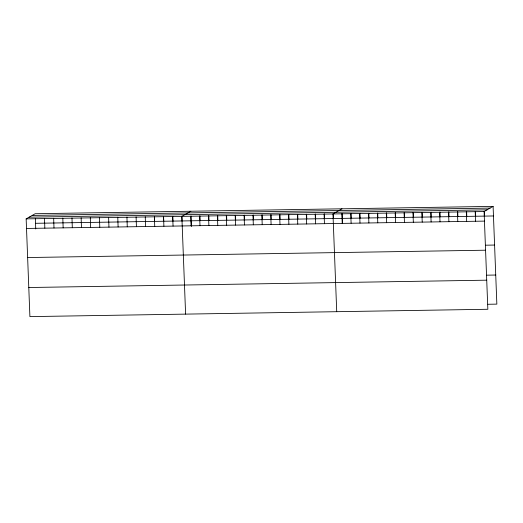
<?xml version="1.0" encoding="UTF-8"?>
<svg xmlns="http://www.w3.org/2000/svg" width="523" height="523" viewBox="0 0 523 523"><rect width="100%" height="100%" fill="white"/><g stroke="black" fill="none" stroke-linecap="round" stroke-linejoin="round"><path stroke-width="0.78" d="M493.097 206.382L484.089 211.534L487.841 309.27L29.903 316.618L26.15 218.876L35.159 213.73L493.097 206.382L496.85 304.125L487.959 304.268M190.856 211.233L181.847 216.378L185.606 314.12M341.977 208.808L332.968 213.953L336.72 311.695M32.184 215.43L490.123 208.082M29.125 217.176L487.057 209.834M26.15 218.876L484.089 211.534M35.525 223.301L493.464 215.96M26.516 228.453L484.455 221.111M485.69 245.195L494.581 245.052M27.634 257.545L485.573 250.203M486.841 275.17L495.732 275.033M28.785 287.519L486.723 280.178M484.39 211.318L484.573 216.104M475.499 211.455L475.682 216.247M475.198 211.678L475.564 221.249M466.614 211.599L466.797 216.391M466.307 211.815L466.673 221.392M457.723 211.743L457.906 216.529M457.416 211.959L457.788 221.536M448.832 211.887L449.015 216.672M448.531 212.103L448.897 221.68M439.941 212.031L440.124 216.816M439.64 212.246L440.006 221.824M431.057 212.168L431.24 216.96M430.749 212.39L431.115 221.961M422.166 212.312L422.349 217.104M421.858 212.528L422.231 222.105M413.275 212.456L413.458 217.241M412.974 212.671L413.34 222.249M404.384 212.6L404.567 217.385M404.083 212.815L404.449 222.393M395.499 212.743L395.682 217.529M395.192 212.959L395.558 222.536M386.608 212.881L386.791 217.673M386.301 213.103L386.674 222.674M377.717 213.024L377.9 217.816M377.416 213.24L377.783 222.818M368.826 213.168L369.009 217.954M368.525 213.384L368.892 222.961M359.942 213.312L360.125 218.098M359.634 213.528L360.001 223.105M351.051 213.456L351.234 218.241M350.743 213.672L351.116 223.249M342.16 213.593L342.532 223.236M341.859 213.815L342.225 223.386M333.269 213.737L333.452 218.529M324.384 213.881L324.567 218.666M324.077 214.097L324.443 223.674M315.493 214.025L315.676 218.81M315.186 214.24L315.559 223.818M306.602 214.169L306.785 218.954M306.301 214.384L306.668 223.962M297.711 214.306L297.894 219.098M297.41 214.528L297.777 224.099M288.827 214.45L289.01 219.242M288.519 214.672L288.886 224.243M279.936 214.593L280.119 219.379M279.628 214.809L280.001 224.387M271.045 214.737L271.228 219.523M270.744 214.953L271.11 224.53M262.154 214.881L262.337 219.667M261.853 215.097L262.219 224.674M253.269 215.025L253.452 219.81M252.962 215.241L253.328 224.812M244.378 215.162L244.561 219.954M244.071 215.384L244.444 224.955M235.487 215.306L235.67 220.098M235.187 215.522L235.553 225.099M226.596 215.45L226.779 220.235M226.296 215.666L226.662 225.243M217.712 215.594L217.895 220.379M217.405 215.809L217.771 225.387M208.821 215.738L209.004 220.523M208.514 215.953L208.886 225.531M199.93 215.875L200.113 220.667M199.629 216.097L199.995 225.668M191.039 216.019L191.444 226.466M190.738 216.234L191.104 225.812M181.88 216.169L182.069 220.954M172.721 216.313L172.91 221.098M172.688 216.529L173.061 226.099M163.568 216.463L163.751 221.249M163.529 216.672L163.902 226.25M154.409 216.607L154.592 221.392M154.37 216.823L154.743 226.394M145.25 216.757L145.584 226.544M136.091 216.901L136.425 226.688M126.932 217.045L127.266 226.838M117.773 217.195L118.106 226.982M108.614 217.339L108.947 227.132M99.455 217.49L99.788 227.276M90.296 217.633L90.629 227.427M81.137 217.784L81.47 227.57M71.978 217.928L72.311 227.721M62.819 218.078L63.152 227.865M53.66 218.222L53.993 228.008M44.501 218.372L44.834 228.159M35.342 218.516L35.747 228.963"/></g></svg>
